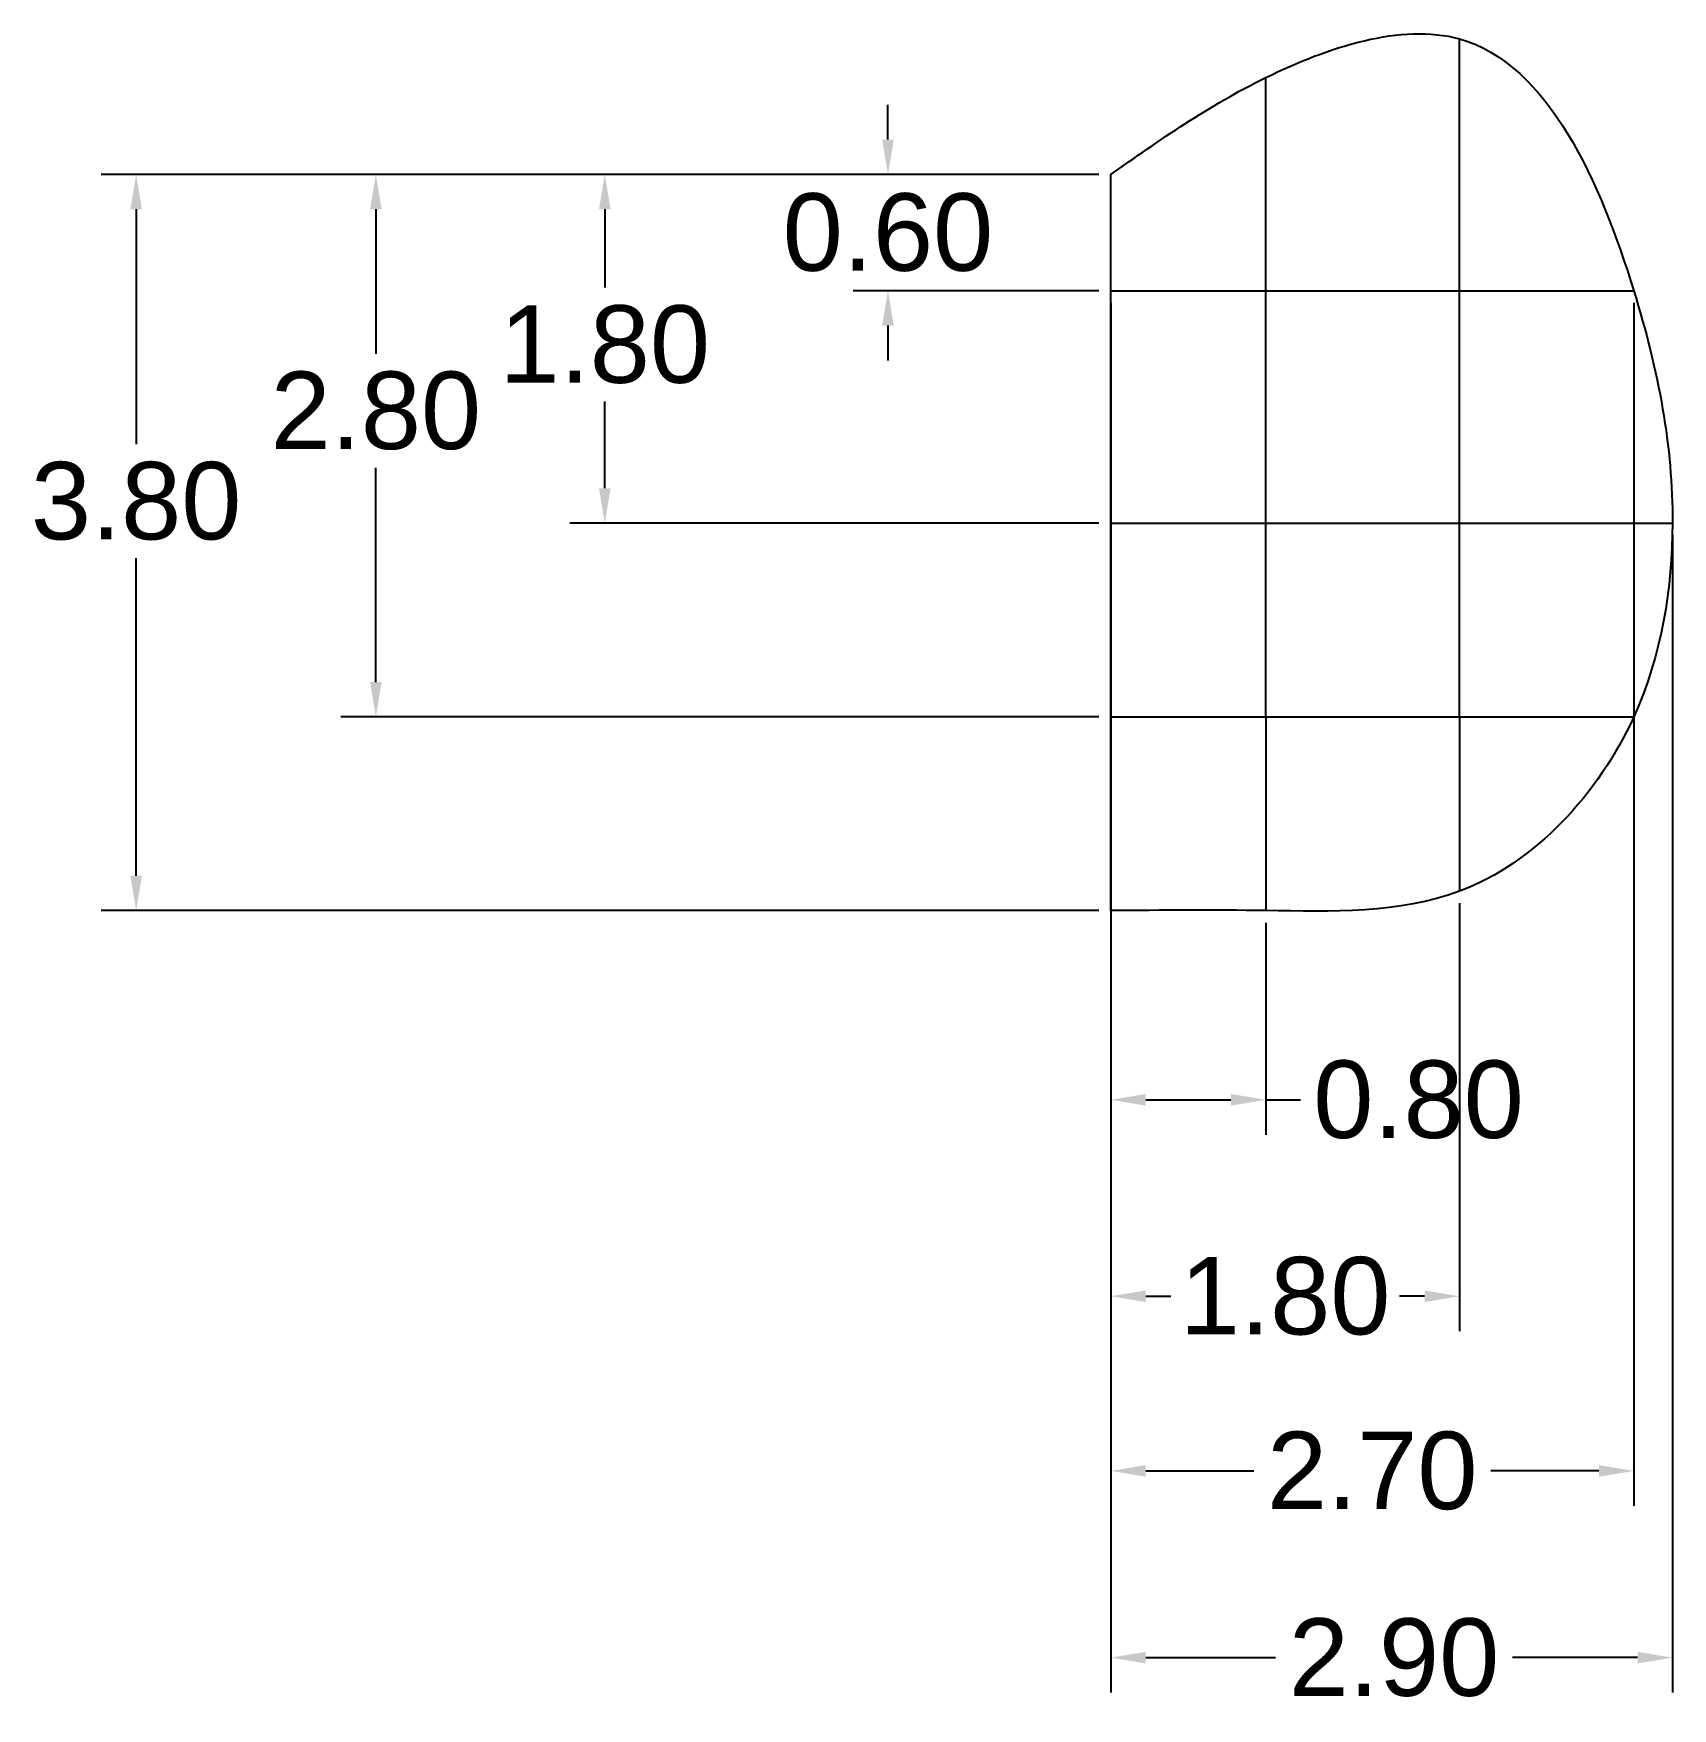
# Model space of a CAD drawing. Header units: inches. Extents: x 25.69 to 34.15, y 6.25 to 14.9.
import ezdxf

# ---------------------------------------------------------------- set-up
doc = ezdxf.new("R2010")
doc.units = ezdxf.units.IN
doc.header["$MEASUREMENT"] = 0
for name, color, linetype in [('Anotari', 40, 'Continuous'), ('Cadru', 10, 'Continuous'), ('Suporti_Longitudinali', 4, 'Continuous'), ('Suporti_Transversali', 70, 'Continuous')]:
    doc.layers.add(name, color=color, linetype=linetype)
doc.styles.get("Standard").update_dxf_attribs({"font": 'arial.ttf'})
doc.dimstyles.get("Standard").update_dxf_attribs({"dimtxt": 0.18, "dimasz": 0.18, "dimexe": 0.18, "dimexo": 0.0625, "dimgap": 0.09, "dimtad": 0, "dimtih": 1, "dimtoh": 1, "dimdec": 4, "dimzin": 0, "dimdsep": 46, "dimtxsty": 'Standard', "dimcen": 0.09, "dimadec": 0, "dimazin": 0, "dimtfac": 1, "dimtdec": 4, "dimtofl": 0, "dimtmove": 0, "dimatfit": 3, "dimfxl": 1, "dimtolj": 1, "dimtzin": 0, "dimarcsym": 0})

# ---------------------------------------------------------------- blocks, each defined once
blk = doc.blocks.new('*D10')
at = {"layer": 'Anotari', "color": 0, "lineweight": -2, "transparency": 16777216}
for p, q in [((31.1911, 14.1708), (26.0399, 14.1708)), ((26.2199, 13.9908), (26.2199, 12.7784)), ((26.2199, 10.5508), (26.2199, 12.1897)), ((31.1911, 10.3708), (26.0399, 10.3708))]:
    blk.add_line(p, q, dxfattribs=at)
at = {"layer": 'Anotari', "color": 0, "transparency": 16777216}
for points in [[(26.1899, 13.9908), (26.2499, 13.9908), (26.2199, 14.1708)], [(26.1899, 10.5508), (26.2499, 10.5508), (26.2199, 10.3708)]]:
    blk.add_solid(points, dxfattribs=at)
at = {"layer": 'Defpoints', "color": 0, "transparency": 16777216}
for p in [(31.2536, 14.1708), (26.2199, 10.3708), (31.2536, 10.3708)]:
    blk.add_point(p, dxfattribs=at)
at = {"layer": 'Anotari', "color": 0, "transparency": 16777216, "insert": (26.2199, 12.484), "char_height": 0.4, "attachment_point": 5}
blk.add_mtext('\\A1;3.80', dxfattribs=at)
blk = doc.blocks.new('*D11')
at = {"layer": 'Anotari', "color": 0, "lineweight": -2, "transparency": 16777216}
for p, q in [((30.1024, 14.3508), (30.1024, 14.5308)), ((31.1911, 14.1708), (29.9224, 14.1708)), ((31.1911, 13.5708), (29.9224, 13.5708)), ((30.1024, 13.3908), (30.1024, 13.2108))]:
    blk.add_line(p, q, dxfattribs=at)
at = {"layer": 'Anotari', "color": 0, "transparency": 16777216}
for points in [[(30.0724, 14.3508), (30.1324, 14.3508), (30.1024, 14.1708)], [(30.0724, 13.3908), (30.1324, 13.3908), (30.1024, 13.5708)]]:
    blk.add_solid(points, dxfattribs=at)
at = {"layer": 'Defpoints', "color": 0, "transparency": 16777216}
for p in [(31.2536, 14.1708), (30.1024, 13.5708), (31.2536, 13.5708)]:
    blk.add_point(p, dxfattribs=at)
at = {"layer": 'Anotari', "color": 0, "transparency": 16777216, "insert": (30.1024, 13.8708), "char_height": 0.4, "attachment_point": 5}
blk.add_mtext('\\A1;0.60', dxfattribs=at)
blk = doc.blocks.new('*D12')
at = {"layer": 'Anotari', "color": 0, "lineweight": -2, "transparency": 16777216}
for p, q in [((31.1911, 14.1708), (28.4601, 14.1708)), ((28.6401, 13.9908), (28.6401, 13.5866)), ((28.6401, 12.5508), (28.6401, 12.9982)), ((31.1911, 12.3708), (28.4601, 12.3708))]:
    blk.add_line(p, q, dxfattribs=at)
at = {"layer": 'Anotari', "color": 0, "transparency": 16777216}
for points in [[(28.6101, 13.9908), (28.6701, 13.9908), (28.6401, 14.1708)], [(28.6101, 12.5508), (28.6701, 12.5508), (28.6401, 12.3708)]]:
    blk.add_solid(points, dxfattribs=at)
at = {"layer": 'Defpoints', "color": 0, "transparency": 16777216}
for p in [(31.2536, 14.1708), (28.6401, 12.3708), (31.2536, 12.3708)]:
    blk.add_point(p, dxfattribs=at)
at = {"layer": 'Anotari', "color": 0, "transparency": 16777216, "insert": (28.6401, 13.2924), "char_height": 0.4, "attachment_point": 5}
blk.add_mtext('\\A1;1.80', dxfattribs=at)
blk = doc.blocks.new('*D13')
at = {"layer": 'Anotari', "color": 0, "lineweight": -2, "transparency": 16777216}
for p, q in [((31.1911, 14.1708), (27.2778, 14.1708)), ((27.4578, 13.9908), (27.4578, 13.2446)), ((27.4578, 11.5508), (27.4578, 12.6562)), ((31.1911, 11.3708), (27.2778, 11.3708))]:
    blk.add_line(p, q, dxfattribs=at)
at = {"layer": 'Anotari', "color": 0, "transparency": 16777216}
for points in [[(27.4278, 13.9908), (27.4878, 13.9908), (27.4578, 14.1708)], [(27.4278, 11.5508), (27.4878, 11.5508), (27.4578, 11.3708)]]:
    blk.add_solid(points, dxfattribs=at)
at = {"layer": 'Defpoints', "color": 0, "transparency": 16777216}
for p in [(31.2536, 14.1708), (27.4578, 11.3708), (31.2536, 11.3708)]:
    blk.add_point(p, dxfattribs=at)
at = {"layer": 'Anotari', "color": 0, "transparency": 16777216, "insert": (27.4578, 12.9504), "char_height": 0.4, "attachment_point": 5}
blk.add_mtext('\\A1;2.80', dxfattribs=at)
blk = doc.blocks.new('*D14')
at = {"layer": 'Anotari', "color": 0, "lineweight": -2, "transparency": 16777216}
for p, q in [((31.2536, 10.3083), (31.2536, 9.2141)), ((32.0536, 10.3083), (32.0536, 9.2141)), ((31.4336, 9.3941), (31.8736, 9.3941)), ((32.0536, 9.3941), (32.2336, 9.3941))]:
    blk.add_line(p, q, dxfattribs=at)
at = {"layer": 'Anotari', "color": 0, "transparency": 16777216}
for points in [[(31.4336, 9.4241), (31.4336, 9.3641), (31.2536, 9.3941)], [(31.8736, 9.4241), (31.8736, 9.3641), (32.0536, 9.3941)]]:
    blk.add_solid(points, dxfattribs=at)
at = {"layer": 'Defpoints', "color": 0, "transparency": 16777216}
for p in [(31.2536, 10.3708), (32.0536, 10.3708), (32.0536, 9.3941)]:
    blk.add_point(p, dxfattribs=at)
at = {"layer": 'Anotari', "color": 0, "transparency": 16777216, "insert": (32.8425, 9.3941), "char_height": 0.4, "attachment_point": 5}
blk.add_mtext('\\A1;0.80', dxfattribs=at)
blk = doc.blocks.new('*D15')
at = {"layer": 'Anotari', "color": 0, "lineweight": -2, "transparency": 16777216}
for p, q in [((33.0536, 10.4083), (33.0536, 8.2)), ((31.2536, 10.3083), (31.2536, 8.2)), ((31.4336, 8.38), (31.5636, 8.38)), ((32.8736, 8.38), (32.7436, 8.38))]:
    blk.add_line(p, q, dxfattribs=at)
at = {"layer": 'Anotari', "color": 0, "transparency": 16777216}
for points in [[(31.4336, 8.41), (31.4336, 8.35), (31.2536, 8.38)], [(32.8736, 8.41), (32.8736, 8.35), (33.0536, 8.38)]]:
    blk.add_solid(points, dxfattribs=at)
at = {"layer": 'Defpoints', "color": 0, "transparency": 16777216}
for p in [(33.0536, 10.4708), (31.2536, 10.3708), (33.0536, 8.38)]:
    blk.add_point(p, dxfattribs=at)
at = {"layer": 'Anotari', "color": 0, "transparency": 16777216, "insert": (32.1536, 8.38), "char_height": 0.4, "attachment_point": 5}
blk.add_mtext('\\A1;1.80', dxfattribs=at)
blk = doc.blocks.new('*D16')
at = {"layer": 'Anotari', "color": 0, "lineweight": -2, "transparency": 16777216}
for p, q in [((34.1536, 12.3083), (34.1536, 6.3345)), ((31.2536, 12.2083), (31.2536, 6.3345)), ((31.4336, 6.5145), (32.1037, 6.5145)), ((33.9736, 6.5145), (33.3282, 6.5145))]:
    blk.add_line(p, q, dxfattribs=at)
at = {"layer": 'Anotari', "color": 0, "transparency": 16777216}
for points in [[(31.4336, 6.5445), (31.4336, 6.4845), (31.2536, 6.5145)], [(33.9736, 6.5445), (33.9736, 6.4845), (34.1536, 6.5145)]]:
    blk.add_solid(points, dxfattribs=at)
at = {"layer": 'Defpoints', "color": 0, "transparency": 16777216}
for p in [(34.1536, 12.3708), (31.2536, 12.2708), (34.1536, 6.5145)]:
    blk.add_point(p, dxfattribs=at)
at = {"layer": 'Anotari', "color": 0, "transparency": 16777216, "insert": (32.7159, 6.5145), "char_height": 0.4, "attachment_point": 5}
blk.add_mtext('\\A1;2.90', dxfattribs=at)
blk = doc.blocks.new('*D17')
at = {"layer": 'Anotari', "color": 0, "lineweight": -2, "transparency": 16777216}
for p, q in [((31.2536, 13.5083), (31.2536, 7.2983)), ((33.9536, 13.5083), (33.9536, 7.2983)), ((31.4336, 7.4783), (31.9914, 7.4783)), ((33.7736, 7.4783), (33.2159, 7.4783))]:
    blk.add_line(p, q, dxfattribs=at)
at = {"layer": 'Anotari', "color": 0, "transparency": 16777216}
for points in [[(31.4336, 7.5083), (31.4336, 7.4483), (31.2536, 7.4783)], [(33.7736, 7.5083), (33.7736, 7.4483), (33.9536, 7.4783)]]:
    blk.add_solid(points, dxfattribs=at)
at = {"layer": 'Defpoints', "color": 0, "transparency": 16777216}
for p in [(31.2536, 13.5708), (33.9536, 13.5708), (33.9536, 7.4783)]:
    blk.add_point(p, dxfattribs=at)
at = {"layer": 'Anotari', "color": 0, "transparency": 16777216, "insert": (32.6036, 7.4783), "char_height": 0.4, "attachment_point": 5}
blk.add_mtext('\\A1;2.70', dxfattribs=at)

msp = doc.modelspace()

# ---------------------------------------------------------------- linework, layer by layer
at = {"layer": 'Cadru'}
msp.add_line((31.2536, 10.3708), (31.2536, 14.1708), dxfattribs=at)
msp.add_open_spline([(31.2536, 14.1708), (31.5043, 14.3474), (32.0259, 14.715), (33.3429, 15.145), (33.9909, 13.6409), (34.2153, 12.4512), (34.0333, 11.2565), (33.1878, 10.3387), (32.1151, 10.3763), (31.5182, 10.3725), (31.2536, 10.3708)], degree=3, knots=[1, 1, 1, 1, 1.943398, 2.963202, 4.544341, 5.760893, 6.780697, 8.053489, 9.058477, 9.858477, 9.858477, 9.858477, 9.858477], dxfattribs=at)
msp.add_open_spline([(31.2536, 10.3708), (31.2536, 11.6375), (31.2536, 12.9042), (31.2536, 14.1708)], degree=3, dxfattribs=at)
at = {"layer": 'Suporti_Longitudinali'}
for p, q in [((33.0536, 11.3708), (33.0536, 14.8708)), ((32.0536, 11.3708), (32.0536, 14.6708)), ((32.0536, 11.3708), (32.0536, 10.3708)), ((33.0536, 11.3708), (33.0536, 10.4708))]:
    msp.add_line(p, q, dxfattribs=at)
at = {"layer": 'Suporti_Transversali'}
for p, q in [((31.2536, 13.5708), (33.9536, 13.5708)), ((31.2536, 12.3708), (34.1536, 12.3708)), ((31.2536, 11.3708), (33.9536, 11.3708))]:
    msp.add_line(p, q, dxfattribs=at)

# ---------------------------------------------------------------- dimensions: what is measured, and where the dimension line sits
at = {"layer": 'Anotari'}
dim = msp.add_linear_dim(base=(30.1024, 13.5708), p1=(31.2536, 14.1708), p2=(31.2536, 13.5708), angle=90, dimstyle='Standard', override={"dimtxt": 0.4, "dimdec": 2}, dxfattribs=at)
dim.commit()
dim.dimension.update_dxf_attribs({"geometry": '*D11', "text_midpoint": (30.1024, 13.8708)})
for base, p2, picture, middle in [((26.2199, 10.3708), (31.2536, 10.3708), '*D10', (26.2199, 12.484)), ((27.4578, 11.3708), (31.2536, 11.3708), '*D13', (27.4578, 12.9504)), ((28.6401, 12.3708), (31.2536, 12.3708), '*D12', (28.6401, 13.2924))]:
    dim = msp.add_linear_dim(base=base, p1=(31.2536, 14.1708), p2=p2, angle=90, dimstyle='Standard', override={"dimtxt": 0.4, "dimdec": 2}, dxfattribs=at)
    dim.commit()
    dim.dimension.update_dxf_attribs({"geometry": picture, "text_midpoint": middle, "dimtype": 160})
for base, p1, p2, picture, middle in [((33.9536, 7.4783), (31.2536, 13.5708), (33.9536, 13.5708), '*D17', (32.6036, 7.4783)), ((34.1536, 6.5145), (31.2536, 12.2708), (34.1536, 12.3708), '*D16', (32.7159, 6.5145)), ((33.0536, 8.38), (31.2536, 10.3708), (33.0536, 10.4708), '*D15', (32.1536, 8.38))]:
    dim = msp.add_linear_dim(base=base, p1=p1, p2=p2, dimstyle='Standard', override={"dimtxt": 0.4, "dimdec": 2}, dxfattribs=at)
    dim.commit()
    dim.dimension.update_dxf_attribs({"geometry": picture, "text_midpoint": middle, "dimtype": 160})
dim = msp.add_linear_dim(base=(32.0536, 9.3941), p1=(31.2536, 10.3708), p2=(32.0536, 10.3708), dimstyle='Standard', override={"dimtxt": 0.4, "dimdec": 2}, dxfattribs=at)
dim.commit()
dim.dimension.update_dxf_attribs({"geometry": '*D14', "text_midpoint": (32.8425, 9.3941)})

doc.saveas('drawing.dxf')
